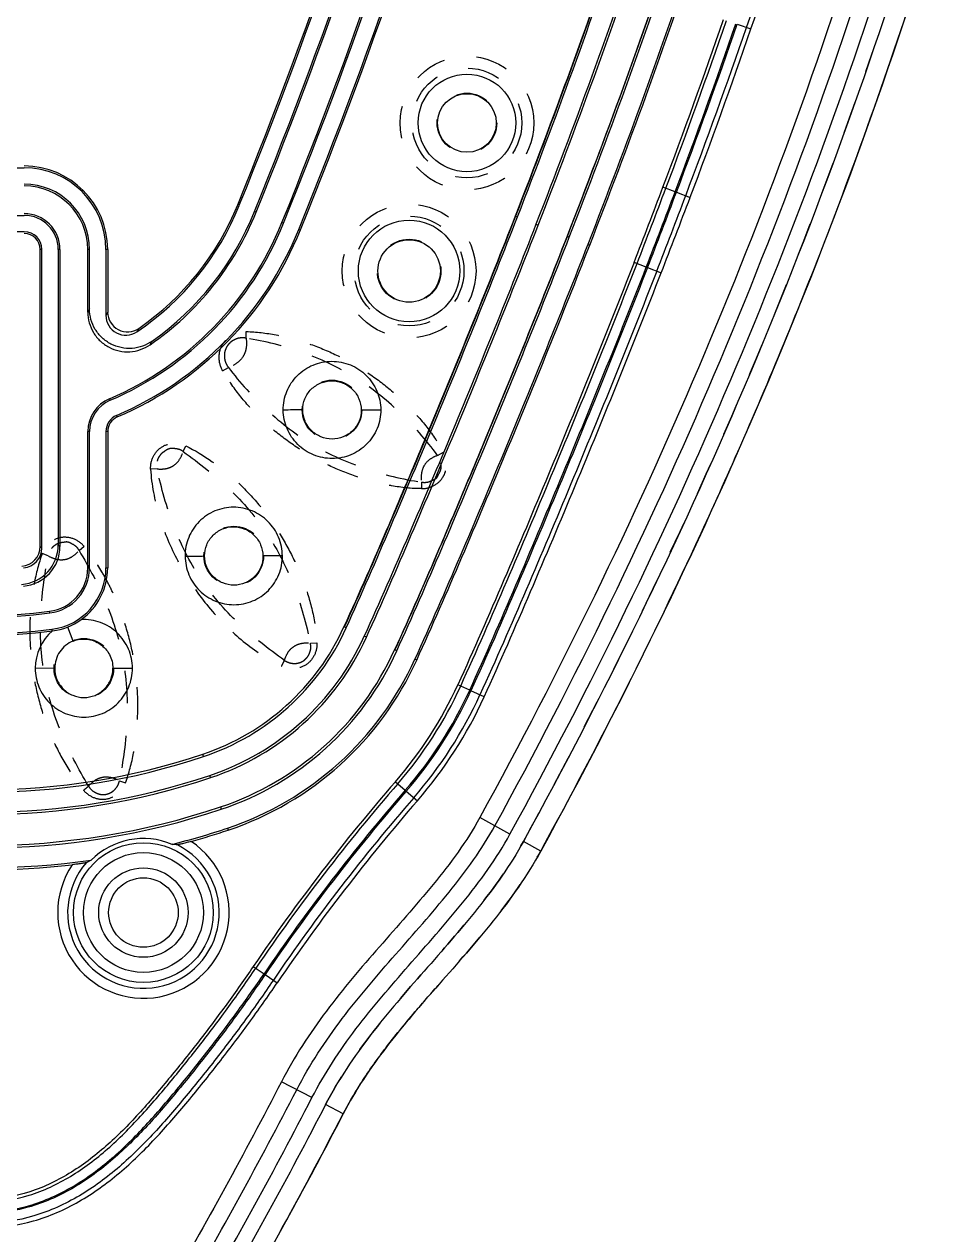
# Model space of a CAD drawing. Header units: millimetres. Extents: x 629 to 2024, y -4394 to 1386.
# Drawn here: x 1098.9 to 1144.9, y 0.1 to 61.1 of the extents above; entities that cross this region are included whole.
import ezdxf

# ---------------------------------------------------------------- set-up
doc = ezdxf.new("R2010")
doc.units = ezdxf.units.MM
doc.header["$LTSCALE"] = 16.335
doc.linetypes.add('HIDDEN', pattern=[0.2, 0.1, -0.1])
doc.layers.get('0').update_dxf_attribs({"linetype": 'CONTINUOUS'})
doc.layers.add('DEFAULT_2', color=8, linetype='HIDDEN')

msp = doc.modelspace()

# ---------------------------------------------------------------- linework, layer by layer
at = {"color": 7, "linetype": 'Continuous'}
for p, q in [((1134.818, 61.056), (1135.514, 60.816)), ((1096.851, 53.832), (1098.933, 53.832)), ((1131.698, 52.624), (1131.083, 52.856)), ((1131.762, 52.6), (1132.451, 52.34)), ((1109.76, 51.938), (1109.679, 51.97)), ((1096.851, 51.432), (1098.933, 51.432)), ((1110.525, 51.628), (1110.606, 51.596)), ((1123.646, 51.396), (1123.76, 51.351)), ((1098.933, 50.607), (1096.851, 50.607)), ((1111.985, 51.039), (1111.904, 51.071)), ((1112.75, 50.729), (1112.831, 50.697)), ((1124.692, 50.989), (1124.805, 50.944)), ((1126.255, 50.38), (1126.369, 50.336)), ((1099.82, 49.719), (1099.733, 49.719)), ((1099.733, 34.764), (1099.733, 49.719)), ((1099.82, 34.683), (1099.82, 49.719)), ((1100.733, 49.719), (1100.645, 49.719)), ((1100.645, 49.719), (1100.645, 34.844)), ((1100.733, 49.719), (1100.733, 34.763)), ((1102.22, 49.719), (1102.133, 49.719)), ((1102.133, 46.565), (1102.133, 49.719)), ((1102.22, 46.733), (1102.22, 49.72)), ((1103.133, 49.719), (1103.045, 49.719)), ((1103.045, 49.719), (1103.045, 46.401)), ((1103.133, 49.719), (1103.133, 46.566)), ((1127.301, 49.973), (1127.399, 49.935)), ((1130.243, 48.828), (1129.631, 49.067)), ((1130.307, 48.804), (1130.993, 48.537)), ((1102.22, 46.732), (1102.133, 46.565)), ((1103.133, 46.566), (1103.045, 46.401)), ((1103.26, 42.124), (1103.225, 42.204)), ((1103.584, 41.365), (1103.618, 41.285)), ((1102.22, 40.549), (1102.133, 40.549)), ((1102.133, 33.683), (1102.133, 40.549)), ((1102.22, 33.683), (1102.22, 40.549)), ((1103.133, 40.549), (1103.045, 40.549)), ((1103.045, 40.549), (1103.045, 33.683)), ((1103.133, 40.549), (1103.133, 33.683)), ((1099.82, 34.683), (1099.733, 34.764)), ((1100.733, 34.763), (1100.645, 34.844)), ((1102.133, 33.683), (1102.22, 33.683)), ((1103.045, 33.683), (1103.133, 33.683)), ((1100.223, 31.414), (1100.212, 31.501)), ((1101.398, 30.004), (1101.12, 30.707)), ((1115.136, 30.659), (1115.025, 30.71)), ((1116.158, 30.195), (1116.046, 30.246)), ((1117.685, 29.502), (1117.574, 29.552)), ((1118.691, 29.045), (1118.596, 29.088)), ((1100.469, 28.631), (1099.486, 28.628)), ((1103.396, 28.631), (1104.378, 28.633)), ((1121.356, 27.531), (1120.758, 27.804)), ((1122.088, 27.197), (1121.418, 27.503)), ((1107.961, 24.189), (1107.922, 24.305)), ((1108.317, 23.125), (1108.278, 23.241)), ((1117.617, 22.919), (1118.114, 22.488)), ((1118.165, 22.444), (1118.721, 21.961)), ((1108.811, 21.65), (1108.85, 21.534)), ((1123.382, 20.281), (1121.864, 21.113)), ((1109.167, 20.586), (1109.201, 20.487)), ((1124.933, 19.431), (1124.056, 19.911)), ((1110.461, 13.623), (1111.004, 13.254)), ((1111.061, 13.215), (1111.67, 12.801)), ((1113.417, 7.015), (1111.879, 7.811)), ((1114.988, 6.203), (1114.099, 6.662))]:
    msp.add_line(p, q, dxfattribs=at)
for centre, radius in [((1121.218, 56.084), 2.457), ((1121.218, 56.084), 1.475), ((1118.307, 48.633), 2.556), ((1118.307, 48.633), 1.573), ((1104.933, 16.333), 3.517), ((1104.933, 16.333), 3.017), ((1104.933, 16.333), 2.25), ((1104.933, 16.333), 1.75)]:
    msp.add_circle(centre, radius, dxfattribs=at)
for centre, radius, start, end in [((873.161, 148.045), 255.286, 337.89276, 351.43195), ((873.161, 148.045), 255.373, 337.8928, 351.43195), ((873.161, 148.045), 256.199, 337.89315, 351.43195), ((873.161, 148.045), 256.286, 337.89318, 351.43195), ((873.161, 148.045), 257.686, 337.89375, 351.43195), ((873.161, 148.045), 257.773, 337.89379, 351.43195), ((873.161, 148.045), 258.599, 337.89411, 351.43195), ((873.161, 148.045), 258.686, 337.89414, 351.43195), ((911.464, 138.136), 236.779, 340.96041, 343.05147), ((908.656, 139.046), 239.968, 340.97369, 343.039), ((910.924, 138.405), 244.78, 338.9563, 342.83517), ((839.456, 163.009), 311.738, 339.3075, 340.95615), ((839.456, 163.009), 311.895, 339.30751, 340.95618), ((844.009, 161.354), 307.551, 339.29639, 340.97107), ((844.008, 161.354), 307.619, 339.2964, 340.97107), ((848.771, 159.643), 303.058, 339.2807, 340.98334), ((848.771, 159.643), 303.295, 339.28075, 340.98336), ((1098.933, 49.719), 4.2, 0, 89.99927), ((1098.933, 49.719), 4.113, 0, 89.99924), ((1098.933, 49.719), 3.287, 0.00083, 89.99918), ((1098.933, 49.719), 3.2, 0, 89.9983), ((767.542, 190.019), 388.556, 338.73022, 339.32863), ((763.525, 191.557), 393.015, 338.73375, 339.32561), ((763.526, 191.565), 393.517, 338.73263, 339.3245), ((771.468, 188.497), 385.071, 338.72943, 339.33438), ((771.477, 188.51), 385.567, 338.72723, 339.33218), ((1096.851, 57.123), 13.911, 303.85819, 338.11388), ((1096.851, 57.123), 13.824, 304.593, 338.11458), ((767.543, 190.019), 390.017, 338.73025, 339.32866), ((1098.933, 49.719), 1.8, 0, 89.99781), ((1098.933, 49.719), 1.713, 0, 89.99766), ((1096.851, 57.123), 14.824, 304.58907, 338.10697), ((1096.851, 57.123), 14.736, 305.34038, 338.10761), ((1098.933, 49.719), 0.887, 0, 89.99598), ((1096.851, 57.123), 16.224, 293.13464, 338.09755), ((1096.851, 57.123), 16.311, 293.13464, 338.09701), ((1096.851, 57.123), 17.136, 293.13464, 338.09206), ((1096.851, 57.123), 17.224, 293.13464, 338.09155), ((1098.933, 49.719), 0.8, 0, 89.99545), ((906.096, 140.25), 249.948, 336.23617, 338.95884), ((1104.044, 46.4), 0.999, 179.92612, 303.92785), ((1104.131, 46.565), 0.999, 179.91777, 304.66909), ((1103.933, 40.549), 1.8, 113.13464, 180), ((1103.933, 40.549), 1.713, 113.13464, 180), ((1113.605, -129.398), 171.037, 90.21829, 90.54734), ((1115.127, 226.849), 185.213, 270.23756, 270.54143), ((1103.933, 40.549), 0.887, 113.13464, 180), ((1103.933, 40.549), 0.8, 113.13464, 180), ((902.777, 141.706), 253.572, 335.07847, 336.23745), ((1098.647, 34.844), 1.999, 274.39051, 0.00836), ((1098.733, 34.764), 0.999, 274.59427, 0.00961), ((1098.734, 34.763), 1.999, 274.59711, 0.00827), ((897.447, 144.232), 259.47, 331.29779, 335.06856), ((1098.821, 34.683), 0.999, 274.79934, 0.00951), ((1106.941, 119.926), 85.648, 270.0604, 270.71749), ((1112.02, -51.546), 85.837, 90.06112, 90.71677), ((1099.933, 33.683), 2.2, 277.29284, 0), ((1099.933, 33.683), 2.287, 277.29284, 0), ((1099.933, 33.683), 3.113, 277.29284, 360), ((1099.933, 33.683), 3.2, 305.67019, 360), ((1096.933, 57.125), 25.92, 262.70716, 277.29284), ((1096.933, 57.125), 25.833, 262.70716, 277.29284), ((1099.979, 33.565), 3.077, 277.04825, 306.24806), ((1096.933, 57.125), 26.833, 262.66933, 277.3308), ((1096.933, 57.125), 26.746, 262.70716, 277.29284), ((1101.946, 28.635), 2.46, 130.26282, 180.14404), ((1104.119, 35.663), 11.978, 288.51294, 335.57291), ((1104.119, 35.663), 12.1, 288.51294, 335.57291), ((1104.119, 35.663), 13.1, 288.51294, 335.57291), ((1104.119, 35.663), 13.222, 288.51294, 335.57291), ((1104.119, 35.663), 14.778, 288.51294, 335.57291), ((1104.119, 35.663), 14.9, 288.51294, 335.57291), ((1104.119, 35.663), 15.9, 288.51294, 335.57291), ((1104.119, 35.663), 16.005, 288.51294, 335.57291), ((1102.288, 36.228), 20.3, 319.03553, 335.48314), ((1102.288, 36.228), 20.458, 319.03553, 335.48314), ((1102.288, 36.228), 20.957, 319.03553, 335.48314), ((1102.288, 36.228), 21.026, 319.03553, 335.48314), ((1102.288, 36.228), 21.525, 319.03553, 335.48314), ((1102.288, 36.228), 21.762, 319.03553, 335.48314), ((1096.933, 57.125), 34.733, 251.48669, 288.51294), ((1096.933, 57.125), 34.611, 251.48669, 288.51294), ((1096.933, 57.125), 35.733, 251.48669, 288.51294), ((1096.933, 57.125), 35.855, 251.48669, 288.51294), ((1192.902, -42.443), 99.7, 139.03553, 145.78137), ((1192.902, -42.443), 99.542, 139.03553, 145.78137), ((1192.902, -42.443), 99.043, 139.03553, 145.78137), ((1192.902, -42.443), 98.974, 139.03553, 145.78137), ((1192.902, -42.443), 98.475, 139.03553, 145.78137), ((1192.902, -42.443), 98.238, 139.03553, 145.78137), ((1096.933, 57.125), 37.533, 251.48669, 288.51294), ((1096.933, 57.125), 37.411, 251.48669, 288.51294), ((1096.933, 57.125), 38.533, 284.19061, 288.51294), ((1096.933, 57.125), 38.638, 285.62306, 288.51294), ((1104.933, 16.333), 4.315, 146.07584, 56.11576), ((1104.933, 16.333), 3.815, 138.78783, 63.40377), ((1104.933, 16.333), 3.727, 67.16557, 135.02603), ((1105.716, 10.99), 8.803, 83.97138, 85.68117), ((1096.933, 57.125), 38.533, 261.99901, 278.00099), ((1106.272, 11), 8.905, 116.52329, 118.21364), ((1096.933, 57.125), 38.638, 263.43146, 276.56854), ((894.9, 119.93), 247.735, 331.07516, 332.6729)]:
    msp.add_arc(centre, radius, start, end, dxfattribs=at)
for points, knots in [([(1130.643, 71.338), (1130.13, 69.653), (1127.994, 62.938), (1125.562, 56.32), (1123.646, 51.396)], [0, 0, 0, 0, 0.250019, 1, 1, 1, 1]), ([(1130.66, 71.333), (1130.147, 69.648), (1128.01, 62.932), (1125.578, 56.314), (1123.662, 51.389)], [0, 0, 0, 0, 0.250018, 1, 1, 1, 1]), ([(1123.76, 51.351), (1125.677, 56.278), (1128.11, 62.899), (1130.247, 69.616), (1130.76, 71.302)], [0, 0, 0, 0, 0.749982, 1, 1, 1, 1]), ([(1131.717, 71.011), (1131.202, 69.319), (1129.057, 62.577), (1126.615, 55.933), (1124.692, 50.989)], [0, 0, 0, 0, 0.250018, 1, 1, 1, 1]), ([(1124.805, 50.944), (1126.73, 55.891), (1129.172, 62.538), (1131.318, 69.283), (1131.834, 70.976)], [0, 0, 0, 0, 0.749982, 1, 1, 1, 1]), ([(1133.322, 70.523), (1132.804, 68.821), (1130.646, 62.039), (1128.191, 55.354), (1126.255, 50.38)], [0, 0, 0, 0, 0.250019, 1, 1, 1, 1]), ([(1126.271, 50.374), (1128.207, 55.348), (1130.663, 62.033), (1132.82, 68.816), (1133.338, 70.518)], [0, 0, 0, 0, 0.749982, 1, 1, 1, 1]), ([(1126.369, 50.336), (1128.305, 55.312), (1130.762, 61.999), (1132.92, 68.784), (1133.439, 70.487)], [0, 0, 0, 0, 0.749982, 1, 1, 1, 1]), ([(1134.395, 70.196), (1133.875, 68.487), (1131.709, 61.678), (1129.244, 54.967), (1127.301, 49.973)], [0, 0, 0, 0, 0.250018, 1, 1, 1, 1]), ([(1127.399, 49.935), (1129.342, 54.931), (1131.808, 61.644), (1133.975, 68.456), (1134.496, 70.166)], [0, 0, 0, 0, 0.749982, 1, 1, 1, 1]), ([(1141.521, 67.405), (1139.052, 59.383), (1133.264, 43.591), (1125.899, 28.473), (1121.864, 21.113)], [0, 0, 0, 0, 0.499977, 1, 1, 1, 1]), ([(1122.623, 20.697), (1126.673, 28.082), (1134.063, 43.253), (1139.872, 59.101), (1142.349, 67.15)], [0, 0, 0, 0, 0.500034, 1, 1, 1, 1]), ([(1123.382, 20.281), (1127.446, 27.691), (1134.862, 42.915), (1140.691, 58.818), (1143.176, 66.895)], [0, 0, 0, 0, 0.499995, 1, 1, 1, 1]), ([(1143.91, 66.669), (1141.417, 58.567), (1135.57, 42.615), (1128.132, 27.345), (1124.056, 19.911)], [0, 0, 0, 0, 0.499978, 1, 1, 1, 1]), ([(1123.646, 51.396), (1122.968, 49.655), (1121.589, 46.184), (1119.816, 41.864), (1118.373, 38.419), (1116.916, 34.979), (1115.797, 32.411), (1115.025, 30.71)], [0, 0, 0, 0, 0.249999, 0.499997, 0.624997, 0.750002, 1, 1, 1, 1]), ([(1123.662, 51.389), (1122.985, 49.648), (1121.604, 46.174), (1119.474, 40.987), (1117.301, 35.823), (1115.811, 32.4), (1115.041, 30.703)], [0, 0, 0, 0, 0.25006, 0.50034, 0.750541, 1, 1, 1, 1]), ([(1115.136, 30.659), (1115.908, 32.36), (1117.4, 35.787), (1119.574, 40.953), (1121.702, 46.138), (1123.082, 49.61), (1123.76, 51.351)], [0, 0, 0, 0, 0.249998, 0.500002, 0.75, 1, 1, 1, 1]), ([(1124.692, 50.989), (1124.012, 49.243), (1122.629, 45.762), (1120.495, 40.565), (1118.316, 35.386), (1116.821, 31.951), (1116.046, 30.246)], [0, 0, 0, 0, 0.25, 0.499998, 0.750002, 1, 1, 1, 1]), ([(1116.158, 30.195), (1116.932, 31.901), (1118.428, 35.337), (1120.608, 40.517), (1122.742, 45.716), (1124.126, 49.199), (1124.805, 50.944)], [0, 0, 0, 0, 0.249998, 0.500002, 0.75, 1, 1, 1, 1]), ([(1126.255, 50.38), (1125.573, 48.628), (1124.184, 45.132), (1122.399, 40.783), (1120.946, 37.314), (1119.479, 33.851), (1118.352, 31.264), (1117.574, 29.552)], [0, 0, 0, 0, 0.249999, 0.499997, 0.624997, 0.750002, 1, 1, 1, 1]), ([(1117.59, 29.545), (1118.368, 31.258), (1119.869, 34.708), (1122.058, 39.908), (1124.201, 45.126), (1125.59, 48.621), (1126.272, 50.374)], [0, 0, 0, 0, 0.250121, 0.50008, 0.750014, 1, 1, 1, 1]), ([(1117.685, 29.502), (1118.463, 31.214), (1119.965, 34.664), (1122.154, 39.866), (1124.298, 45.086), (1125.687, 48.583), (1126.369, 50.336)], [0, 0, 0, 0, 0.249998, 0.500002, 0.75, 1, 1, 1, 1]), ([(1127.301, 49.973), (1126.617, 48.216), (1125.224, 44.711), (1123.076, 39.478), (1120.881, 34.263), (1119.376, 30.805), (1118.596, 29.088)], [0, 0, 0, 0, 0.25, 0.499998, 0.750002, 1, 1, 1, 1]), ([(1118.691, 29.045), (1119.471, 30.762), (1120.977, 34.221), (1123.172, 39.437), (1125.321, 44.672), (1126.715, 48.178), (1127.399, 49.935)], [0, 0, 0, 0, 0.249998, 0.500002, 0.75, 1, 1, 1, 1]), ([(1129.631, 49.067), (1128.935, 47.277), (1127.516, 43.709), (1125.327, 38.38), (1123.091, 33.071), (1121.555, 29.551), (1120.758, 27.804)], [0, 0, 0, 0, 0.25, 0.499997, 0.750002, 1, 1, 1, 1]), ([(1120.902, 27.739), (1121.698, 29.485), (1123.235, 33.006), (1125.47, 38.318), (1127.662, 43.649), (1129.081, 47.219), (1129.778, 49.01)], [0, 0, 0, 0, 0.249873, 0.499927, 0.749981, 1, 1, 1, 1]), ([(1121.356, 27.531), (1122.155, 29.282), (1123.693, 32.808), (1125.932, 38.126), (1128.125, 43.462), (1129.546, 47.036), (1130.243, 48.828)], [0, 0, 0, 0, 0.250065, 0.500038, 0.750012, 1, 1, 1, 1]), ([(1130.307, 48.804), (1129.609, 47.011), (1128.188, 43.436), (1125.994, 38.098), (1123.755, 32.779), (1122.216, 29.253), (1121.418, 27.503)], [0, 0, 0, 0, 0.250008, 0.500035, 0.750063, 1, 1, 1, 1]), ([(1130.772, 48.623), (1130.074, 46.828), (1128.651, 43.249), (1126.455, 37.906), (1124.213, 32.58), (1122.672, 29.049), (1121.872, 27.296)], [0, 0, 0, 0, 0.249977, 0.499925, 0.749872, 1, 1, 1, 1]), ([(1122.088, 27.197), (1122.888, 28.951), (1124.429, 32.484), (1126.673, 37.812), (1128.87, 43.159), (1130.295, 46.741), (1130.993, 48.537)], [0, 0, 0, 0, 0.249998, 0.500003, 0.75, 1, 1, 1, 1]), ([(1102.133, 46.566), (1102.132, 46.385), (1102.181, 46.022), (1102.398, 45.518), (1102.743, 45.091), (1103.19, 44.772), (1103.706, 44.585), (1104.253, 44.544), (1104.791, 44.651), (1105.118, 44.817), (1105.266, 44.92)], [0, 0, 0, 0, 0.12499, 0.250024, 0.375007, 0.5, 0.624994, 0.749977, 0.87501, 1, 1, 1, 1]), ([(1105.375, 45.102), (1105.227, 44.997), (1104.9, 44.826), (1104.36, 44.712), (1103.809, 44.749), (1103.289, 44.933), (1102.837, 45.251), (1102.489, 45.68), (1102.269, 46.186), (1102.22, 46.552), (1102.22, 46.733)], [0, 0, 0, 0, 0.12499, 0.250023, 0.375007, 0.5, 0.624993, 0.749976, 0.87501, 1, 1, 1, 1]), ([(1104.601, 45.571), (1104.61, 45.586), (1104.632, 45.62), (1104.661, 45.68), (1104.687, 45.721), (1104.699, 45.743)], [0, 0, 0, 0, 0.258838, 0.616712, 1, 1, 1, 1]), ([(1105.266, 44.919), (1105.276, 44.936), (1105.301, 44.971), (1105.33, 45.036), (1105.361, 45.078), (1105.375, 45.102)], [0, 0, 0, 0, 0.267135, 0.609022, 1, 1, 1, 1]), ([(1111.971, 41.631), (1111.967, 41.95), (1112.094, 42.595), (1112.635, 43.412), (1113.451, 43.958), (1114.412, 44.15), (1115.216, 43.99), (1115.785, 43.69), (1116.282, 43.283), (1116.745, 42.608), (1116.877, 41.963), (1116.878, 41.644)], [0, 0, 0, 0, 0.124919, 0.249777, 0.374677, 0.499603, 0.624555, 0.687318, 0.750072, 0.875052, 1, 1, 1, 1]), ([(1112.954, 41.638), (1112.952, 41.829), (1113.027, 42.215), (1113.353, 42.704), (1113.843, 43.029), (1114.42, 43.142), (1114.996, 43.026), (1115.404, 42.754), (1115.65, 42.457), (1115.834, 42.12), (1115.894, 41.829), (1115.896, 41.638)], [0, 0, 0, 0, 0.124895, 0.249769, 0.374657, 0.499589, 0.624526, 0.749473, 0.812231, 0.875021, 1, 1, 1, 1]), ([(1116.878, 41.644), (1116.881, 41.326), (1116.788, 40.839), (1116.484, 40.273), (1116.179, 39.898), (1115.807, 39.589), (1115.24, 39.287), (1114.436, 39.125), (1113.632, 39.286), (1113.064, 39.586), (1112.69, 39.892), (1112.382, 40.265), (1112.072, 40.827), (1111.972, 41.312), (1111.971, 41.631)], [0, 0, 0, 0, 0.124694, 0.187343, 0.250004, 0.312622, 0.375276, 0.499993, 0.624705, 0.687349, 0.749977, 0.812655, 0.8753, 1, 1, 1, 1]), ([(1115.896, 41.638), (1115.897, 41.447), (1115.823, 41.06), (1115.496, 40.571), (1115.006, 40.246), (1114.429, 40.134), (1113.853, 40.25), (1113.445, 40.522), (1113.199, 40.818), (1113.015, 41.156), (1112.955, 41.447), (1112.954, 41.638)], [0, 0, 0, 0, 0.124912, 0.24979, 0.374693, 0.499628, 0.624565, 0.74952, 0.812272, 0.875043, 1, 1, 1, 1]), ([(1111.928, 34.291), (1111.927, 34.61), (1111.795, 35.254), (1111.246, 36.065), (1110.431, 36.61), (1109.468, 36.802), (1108.506, 36.609), (1107.692, 36.06), (1107.152, 35.242), (1107.026, 34.596), (1107.031, 34.278)], [0, 0, 0, 0, 0.124997, 0.25002, 0.374994, 0.499995, 0.624999, 0.74996, 0.875018, 1, 1, 1, 1]), ([(1108.013, 34.284), (1108.012, 34.475), (1108.085, 34.862), (1108.409, 35.352), (1108.897, 35.68), (1109.475, 35.793), (1110.051, 35.676), (1110.458, 35.402), (1110.702, 35.105), (1110.885, 34.766), (1110.945, 34.475), (1110.946, 34.284)], [0, 0, 0, 0, 0.124918, 0.249815, 0.374698, 0.499637, 0.624553, 0.749488, 0.81223, 0.875017, 1, 1, 1, 1]), ([(1107.031, 34.278), (1107.032, 33.959), (1107.164, 33.315), (1107.713, 32.504), (1108.528, 31.958), (1109.491, 31.767), (1110.453, 31.96), (1111.267, 32.509), (1111.807, 33.327), (1111.933, 33.972), (1111.928, 34.291)], [0, 0, 0, 0, 0.124998, 0.25002, 0.374995, 0.499995, 0.624999, 0.749959, 0.875017, 1, 1, 1, 1]), ([(1110.946, 34.284), (1110.947, 34.093), (1110.874, 33.707), (1110.55, 33.217), (1110.062, 32.889), (1109.485, 32.775), (1108.909, 32.892), (1108.501, 33.166), (1108.257, 33.464), (1108.074, 33.803), (1108.014, 34.093), (1108.013, 34.284)], [0, 0, 0, 0, 0.12492, 0.249817, 0.3747, 0.499638, 0.624554, 0.749488, 0.812231, 0.875017, 1, 1, 1, 1]), ([(1104.378, 28.633), (1104.383, 28.963), (1104.271, 29.464), (1103.951, 30.045), (1103.626, 30.424), (1103.23, 30.731), (1102.635, 31.024), (1102.128, 31.101), (1101.798, 31.084)], [0, 0, 0, 0, 0.249395, 0.374634, 0.499921, 0.625267, 0.75056, 1, 1, 1, 1]), ([(1100.356, 30.511), (1100.35, 30.517), (1100.338, 30.529), (1100.331, 30.552), (1100.331, 30.574), (1100.328, 30.588), (1100.328, 30.596)], [0, 0, 0, 0, 0.28618, 0.526421, 0.763321, 1, 1, 1, 1]), ([(1101.398, 30.004), (1101.261, 29.951), (1101.004, 29.801), (1100.703, 29.473), (1100.512, 29.071), (1100.469, 28.777), (1100.469, 28.631)], [0, 0, 0, 0, 0.249965, 0.499982, 0.750022, 1, 1, 1, 1]), ([(1101.398, 30.004), (1101.617, 30.09), (1102.106, 30.154), (1102.791, 29.893), (1103.278, 29.345), (1103.395, 28.866), (1103.396, 28.631)], [0, 0, 0, 0, 0.249933, 0.499773, 0.749818, 1, 1, 1, 1]), ([(1099.486, 28.628), (1099.488, 28.468), (1099.519, 28.147), (1099.658, 27.684), (1099.889, 27.258), (1100.195, 26.884), (1100.567, 26.575), (1101.133, 26.272), (1101.937, 26.109), (1102.74, 26.272), (1103.306, 26.576), (1103.678, 26.886), (1103.982, 27.262), (1104.286, 27.828), (1104.38, 28.314), (1104.378, 28.633)], [0, 0, 0, 0, 0.0626, 0.125232, 0.18787, 0.250524, 0.313089, 0.375685, 0.500297, 0.624905, 0.687514, 0.750112, 0.812766, 0.875384, 1, 1, 1, 1]), ([(1100.469, 28.631), (1100.47, 28.44), (1100.544, 28.054), (1100.871, 27.566), (1101.357, 27.235), (1101.934, 27.119), (1102.511, 27.233), (1102.998, 27.563), (1103.322, 28.053), (1103.396, 28.44), (1103.396, 28.631)], [0, 0, 0, 0, 0.12498, 0.249997, 0.374939, 0.499935, 0.62492, 0.749903, 0.874916, 1, 1, 1, 1]), ([(1121.864, 21.113), (1121.207, 19.915), (1119.552, 17.692), (1116.788, 14.607), (1114.064, 11.422), (1112.526, 9.06), (1111.879, 7.811)], [0, 0, 0, 0, 0.246113, 0.495345, 0.746816, 1, 1, 1, 1]), ([(1112.648, 7.413), (1113.3, 8.672), (1114.86, 11.04), (1117.605, 14.218), (1120.35, 17.297), (1121.974, 19.513), (1122.623, 20.697)], [0, 0, 0, 0, 0.255627, 0.508024, 0.756533, 1, 1, 1, 1]), ([(1113.417, 7.015), (1114.047, 8.231), (1115.57, 10.538), (1118.278, 13.671), (1121.051, 16.782), (1122.709, 19.052), (1123.382, 20.281)], [0, 0, 0, 0, 0.247062, 0.496036, 0.747003, 1, 1, 1, 1]), ([(1107.338, 19.915), (1107.264, 19.894), (1107.12, 19.855), (1106.944, 19.81), (1106.817, 19.78), (1106.738, 19.761), (1106.681, 19.751), (1106.651, 19.743), (1106.64, 19.744)], [0, 0, 0, 0, 0.322073, 0.622567, 0.75622, 0.870987, 0.957065, 1, 1, 1, 1]), ([(1124.056, 19.911), (1123.4, 18.716), (1121.8, 16.47), (1119.054, 13.385), (1116.314, 10.239), (1114.744, 7.907), (1114.099, 6.662)], [0, 0, 0, 0, 0.246296, 0.495328, 0.746654, 1, 1, 1, 1]), ([(1102.063, 18.846), (1102.054, 18.842), (1102.022, 18.837), (1101.966, 18.825), (1101.886, 18.813), (1101.756, 18.792), (1101.577, 18.768), (1101.429, 18.75), (1101.352, 18.741)], [0, 0, 0, 0, 0.042919, 0.128968, 0.243748, 0.377401, 0.677914, 1, 1, 1, 1]), ([(1096.932, 1.766), (1097.689, 1.758), (1099.22, 2.003), (1101.314, 2.988), (1103.167, 4.397), (1104.814, 6.063), (1106.341, 7.856), (1107.817, 9.703), (1109.241, 11.592), (1110.148, 12.883), (1110.591, 13.535)], [0, 0, 0, 0, 0.121569, 0.244307, 0.368386, 0.493638, 0.619952, 0.746663, 0.87333, 1, 1, 1, 1]), ([(1110.461, 13.623), (1110.027, 12.985), (1109.14, 11.721), (1107.746, 9.871), (1106.544, 8.361), (1105.553, 7.177), (1104.537, 6.014), (1103.188, 4.63), (1101.354, 3.199), (1099.255, 2.175), (1097.703, 1.916), (1096.933, 1.923)], [0, 0, 0, 0, 0.125047, 0.250092, 0.375136, 0.437661, 0.500201, 0.625241, 0.750277, 0.875196, 1, 1, 1, 1]), ([(1111.473, 12.935), (1111.017, 12.263), (1110.084, 10.935), (1108.616, 8.992), (1107.093, 7.089), (1105.502, 5.23), (1103.756, 3.489), (1101.753, 1.999), (1099.456, 0.951), (1097.771, 0.691), (1096.931, 0.698)], [0, 0, 0, 0, 0.123518, 0.247037, 0.370524, 0.494413, 0.619262, 0.745171, 0.872147, 1, 1, 1, 1]), ([(1096.933, 1.266), (1097.74, 1.259), (1099.363, 1.518), (1101.568, 2.554), (1103.492, 4.015), (1105.178, 5.72), (1106.725, 7.537), (1108.212, 9.397), (1109.646, 11.298), (1110.558, 12.597), (1111.004, 13.254)], [0, 0, 0, 0, 0.126452, 0.252452, 0.377925, 0.502829, 0.627251, 0.751488, 0.875745, 1, 1, 1, 1]), ([(1111.061, 13.215), (1110.607, 12.549), (1109.68, 11.229), (1108.221, 9.298), (1106.71, 7.41), (1105.141, 5.575), (1103.435, 3.874), (1101.505, 2.437), (1099.318, 1.438), (1097.723, 1.191), (1096.933, 1.198)], [0, 0, 0, 0, 0.125828, 0.251656, 0.377503, 0.503133, 0.628221, 0.752737, 0.876639, 1, 1, 1, 1]), ([(1096.933, 0.461), (1097.762, 0.454), (1099.431, 0.702), (1101.731, 1.711), (1103.762, 3.18), (1105.548, 4.927), (1107.177, 6.818), (1108.739, 8.763), (1110.245, 10.753), (1111.202, 12.114), (1111.67, 12.801)], [0, 0, 0, 0, 0.124733, 0.249591, 0.374573, 0.499628, 0.624717, 0.749811, 0.874905, 1, 1, 1, 1]), ([(1117.07, 9.437), (1117.107, 9.486), (1117.627, 10.167), (1118.176, 10.831), (1118.699, 11.442)], [0, 0, 0, 0, 0.071307, 1, 1, 1, 1]), ([(1111.879, 7.811), (1110.95, 6.015), (1109.051, 2.443), (1106.561, -1.959), (1104.501, -5.44), (1103.187, -7.6), (1102.121, -9.319), (1101.314, -10.604), (1100.5, -11.883), (1099.956, -12.734), (1099.676, -13.154)], [0, 0, 0, 0, 0.250042, 0.500055, 0.625071, 0.750096, 0.812611, 0.87513, 0.937651, 1, 1, 1, 1]), ([(1100.397, -13.633), (1100.677, -13.212), (1101.223, -12.359), (1102.04, -11.076), (1102.851, -9.786), (1103.921, -8.06), (1105.24, -5.891), (1107.308, -2.396), (1109.808, 2.023), (1111.715, 5.61), (1112.648, 7.413)], [0, 0, 0, 0, 0.062233, 0.124772, 0.187307, 0.249831, 0.374873, 0.4999, 0.749925, 1, 1, 1, 1]), ([(1101.119, -14.113), (1101.401, -13.687), (1101.951, -12.828), (1102.772, -11.538), (1103.585, -10.244), (1104.659, -8.512), (1105.983, -6.336), (1108.059, -2.828), (1110.567, 1.606), (1112.481, 5.205), (1113.417, 7.015)], [0, 0, 0, 0, 0.062633, 0.125115, 0.187598, 0.250088, 0.375068, 0.500057, 0.750039, 1, 1, 1, 1]), ([(1114.099, 6.662), (1113.159, 4.846), (1111.238, 1.234), (1108.721, -3.217), (1106.638, -6.738), (1105.309, -8.922), (1104.231, -10.661), (1103.414, -11.96), (1102.591, -13.253), (1102.04, -14.113), (1101.758, -14.538)], [0, 0, 0, 0, 0.250041, 0.500056, 0.62507, 0.750093, 0.812607, 0.875128, 0.937651, 1, 1, 1, 1]), ([(1114.988, 6.203), (1114.044, 4.379), (1112.115, 0.753), (1109.587, -3.717), (1107.496, -7.253), (1105.894, -9.884), (1104.535, -12.061), (1103.433, -13.792), (1102.879, -14.658), (1102.591, -15.092)], [0, 0, 0, 0, 0.25, 0.5, 0.625, 0.75, 0.875, 0.9375, 1, 1, 1, 1])]:
    msp.add_open_spline(points, degree=3, knots=knots, dxfattribs=at)
for points in [[(1144.866, 66.375), (1142.362, 58.237), (1136.492, 42.224), (1129.025, 26.895), (1124.933, 19.431)], [(1124.933, 19.431), (1124.242, 18.172), (1122.585, 15.848), (1119.805, 12.724), (1117.107, 9.626), (1115.6, 7.386), (1114.988, 6.203)], [(1115.83, 7.662), (1116.215, 8.269), (1116.632, 8.859), (1117.07, 9.437)], [(1114.988, 6.203), (1115.245, 6.7), (1115.528, 7.186), (1115.83, 7.662)]]:
    msp.add_open_spline(points, degree=3, dxfattribs=at)
at = {"layer": 'DEFAULT_2', "color": 8, "linetype": 'HIDDEN'}
for p, q in [((1110.1, 45.25), (1110.109, 45.584)), ((1108.92, 43.613), (1109.211, 43.778)), ((1112.954, 41.638), (1112.924, 41.638)), ((1115.896, 41.638), (1115.924, 41.638)), ((1106.928, 39.538), (1107.07, 39.832)), ((1119.741, 39.347), (1120.033, 39.504)), ((1105.622, 38.669), (1105.296, 38.652)), ((1118.932, 38.005), (1118.929, 37.674)), ((1101.694, 34.563), (1101.943, 34.772)), ((1100.141, 34.291), (1099.837, 34.404)), ((1108.013, 34.284), (1107.98, 34.284)), ((1110.946, 34.284), (1110.98, 34.284)), ((1113.337, 29.9), (1113.664, 29.917)), ((1103.724, 22.97), (1104.029, 22.858)), ((1124.933, 19.431), (1125.036, 19.619)), ((1124.917, 19.402), (1124.933, 19.431))]:
    msp.add_line(p, q, dxfattribs=at)
for centre, radius in [((1121.218, 56.084), 3.366), ((1121.218, 56.084), 2.76), ((1121.218, 56.084), 1.501), ((1118.307, 48.633), 3.366), ((1118.307, 48.633), 2.76), ((1118.307, 48.633), 1.6), ((1114.424, 41.638), 1.5), ((1109.48, 34.285), 1.5), ((1101.932, 28.63), 1.5)]:
    msp.add_circle(centre, radius, dxfattribs=at)
for points, knots in [([(1124.056, 19.911), (1128.132, 27.345), (1135.57, 42.615), (1141.417, 58.567), (1143.91, 66.669)], [0, 0, 0, 0, 0.500022, 1, 1, 1, 1]), ([(1108.92, 43.613), (1108.806, 43.814), (1108.683, 44.284), (1108.866, 44.99), (1109.405, 45.481), (1109.878, 45.591), (1110.109, 45.584)], [0, 0, 0, 0, 0.24994, 0.499915, 0.749846, 1, 1, 1, 1]), ([(1110.1, 45.25), (1110.054, 45.258), (1109.961, 45.268), (1109.82, 45.267), (1109.682, 45.24), (1109.552, 45.187), (1109.427, 45.125), (1109.329, 45.059), (1109.262, 44.994), (1109.216, 44.941), (1109.173, 44.886), (1109.143, 44.849), (1109.134, 44.828)], [0, 0, 0, 0, 0.124911, 0.250137, 0.374824, 0.500001, 0.624965, 0.749911, 0.812441, 0.874921, 0.937465, 1, 1, 1, 1]), ([(1110.1, 45.25), (1110.121, 45.097), (1110.13, 44.859), (1110.063, 44.55), (1109.927, 44.258), (1109.645, 43.965), (1109.357, 43.829), (1109.211, 43.778)], [0, 0, 0, 0, 0.245826, 0.372315, 0.500612, 0.754168, 1, 1, 1, 1]), ([(1119.741, 39.347), (1119.173, 40.128), (1117.879, 41.579), (1115.597, 43.404), (1112.936, 44.613), (1111.055, 45.102), (1110.1, 45.25)], [0, 0, 0, 0, 0.249933, 0.5, 0.750055, 1, 1, 1, 1]), ([(1110.109, 45.584), (1110.613, 45.569), (1111.62, 45.446), (1113.086, 45.058), (1114.497, 44.503), (1115.833, 43.787), (1117.079, 42.923), (1118.214, 41.918), (1119.227, 40.789), (1119.794, 39.948), (1120.033, 39.504)], [0, 0, 0, 0, 0.124917, 0.250077, 0.375018, 0.500004, 0.624988, 0.749924, 0.875093, 1, 1, 1, 1]), ([(1109.134, 44.828), (1109.118, 44.81), (1109.1, 44.766), (1109.073, 44.702), (1109.047, 44.637), (1109.02, 44.548), (1109.009, 44.431), (1109.011, 44.291), (1109.023, 44.175), (1109.044, 44.083), (1109.077, 43.996), (1109.131, 43.892), (1109.183, 43.814), (1109.211, 43.778)], [0, 0, 0, 0, 0.062536, 0.125081, 0.18751, 0.250013, 0.374962, 0.499884, 0.625079, 0.687479, 0.749914, 0.87514, 1, 1, 1, 1]), ([(1118.929, 37.674), (1118.425, 37.674), (1117.668, 37.757), (1116.682, 37.972), (1115.709, 38.243), (1114.528, 38.691), (1113.183, 39.39), (1111.925, 40.237), (1110.771, 41.222), (1109.755, 42.348), (1109.181, 43.181), (1108.92, 43.613)], [0, 0, 0, 0, 0.124888, 0.187536, 0.250094, 0.375001, 0.499959, 0.625002, 0.749994, 0.87502, 1, 1, 1, 1]), ([(1109.211, 43.778), (1109.788, 43.002), (1111.1, 41.568), (1113.409, 39.776), (1116.089, 38.61), (1117.976, 38.143), (1118.932, 38.005)], [0, 0, 0, 0, 0.249943, 0.5, 0.750067, 1, 1, 1, 1]), ([(1105.296, 38.652), (1105.284, 38.865), (1105.373, 39.301), (1105.804, 39.812), (1106.442, 40.012), (1106.879, 39.925), (1107.07, 39.832)], [0, 0, 0, 0, 0.250148, 0.500068, 0.749968, 1, 1, 1, 1]), ([(1106.928, 39.538), (1106.898, 39.567), (1106.827, 39.616), (1106.707, 39.658), (1106.582, 39.68), (1106.456, 39.695), (1106.329, 39.703), (1106.202, 39.678), (1106.108, 39.629), (1106.037, 39.583), (1105.988, 39.543), (1105.936, 39.506), (1105.88, 39.475), (1105.83, 39.435), (1105.79, 39.386), (1105.756, 39.333), (1105.72, 39.28), (1105.682, 39.229), (1105.654, 39.171), (1105.638, 39.11), (1105.622, 39.048), (1105.611, 38.986), (1105.606, 38.901), (1105.609, 38.795), (1105.617, 38.711), (1105.622, 38.669)], [0, 0, 0, 0, 0.062305, 0.124813, 0.187353, 0.24988, 0.312354, 0.374744, 0.437217, 0.468481, 0.499747, 0.531007, 0.562268, 0.593521, 0.6248, 0.65607, 0.687348, 0.718718, 0.749824, 0.781212, 0.812567, 0.843747, 0.874983, 0.937499, 1, 1, 1, 1]), ([(1107.07, 39.832), (1107.988, 39.362), (1109.276, 38.459), (1110.704, 36.963), (1111.631, 35.715), (1112.406, 34.369), (1113.034, 32.948), (1113.487, 31.461), (1113.64, 30.433), (1113.664, 29.917)], [0, 0, 0, 0, 0.249618, 0.374694, 0.499739, 0.624811, 0.749834, 0.87501, 1, 1, 1, 1]), ([(1105.622, 38.669), (1105.763, 38.655), (1105.98, 38.656), (1106.26, 38.729), (1106.521, 38.864), (1106.776, 39.134), (1106.887, 39.403), (1106.928, 39.538)], [0, 0, 0, 0, 0.245986, 0.372428, 0.500613, 0.754012, 1, 1, 1, 1]), ([(1106.928, 39.538), (1107.736, 38.964), (1109.309, 37.747), (1111.257, 35.466), (1112.608, 32.788), (1113.123, 30.867), (1113.337, 29.9)], [0, 0, 0, 0, 0.24994, 0.499998, 0.750058, 1, 1, 1, 1]), ([(1119.741, 39.347), (1119.598, 39.294), (1119.337, 39.167), (1119.041, 38.854), (1118.902, 38.447), (1118.911, 38.156), (1118.932, 38.005)], [0, 0, 0, 0, 0.266985, 0.500001, 0.733016, 1, 1, 1, 1]), ([(1118.929, 37.674), (1119.142, 37.668), (1119.575, 37.781), (1119.987, 38.16), (1120.155, 38.56), (1120.2, 38.883), (1120.161, 39.206), (1120.081, 39.408), (1120.033, 39.504)], [0, 0, 0, 0, 0.248978, 0.497917, 0.623412, 0.74905, 0.87448, 1, 1, 1, 1]), ([(1118.932, 38.005), (1118.974, 37.997), (1119.058, 37.987), (1119.186, 37.993), (1119.311, 38.021), (1119.427, 38.073), (1119.523, 38.119), (1119.601, 38.152), (1119.657, 38.182), (1119.705, 38.225), (1119.738, 38.28), (1119.764, 38.338), (1119.801, 38.415), (1119.854, 38.507), (1119.905, 38.624), (1119.929, 38.75), (1119.919, 38.878), (1119.904, 39.004), (1119.863, 39.17), (1119.795, 39.281), (1119.741, 39.347)], [0, 0, 0, 0, 0.062496, 0.125043, 0.187541, 0.250043, 0.312534, 0.343724, 0.375089, 0.40622, 0.437614, 0.468834, 0.500059, 0.562611, 0.625114, 0.68757, 0.750096, 0.81263, 0.875187, 1, 1, 1, 1]), ([(1105.296, 38.652), (1105.337, 37.871), (1105.648, 36.32), (1106.531, 34.133), (1107.802, 32.148), (1108.844, 30.967), (1109.427, 30.445)], [0, 0, 0, 0, 0.249972, 0.500016, 0.750018, 1, 1, 1, 1]), ([(1112.031, 29.031), (1111.224, 29.605), (1109.65, 30.821), (1107.702, 33.102), (1106.352, 35.78), (1105.836, 37.702), (1105.622, 38.669)], [0, 0, 0, 0, 0.249938, 0.499998, 0.750056, 1, 1, 1, 1]), ([(1101.943, 34.772), (1101.804, 34.935), (1101.44, 35.197), (1100.77, 35.271), (1100.166, 34.973), (1099.911, 34.605), (1099.837, 34.404)], [0, 0, 0, 0, 0.250085, 0.500065, 0.75001, 1, 1, 1, 1]), ([(1101.694, 34.563), (1101.677, 34.602), (1101.632, 34.676), (1101.509, 34.796), (1101.36, 34.883), (1101.209, 34.96), (1101.084, 35), (1100.977, 34.978), (1100.893, 34.966), (1100.829, 34.962), (1100.767, 34.944), (1100.705, 34.927), (1100.643, 34.913), (1100.582, 34.89), (1100.528, 34.855), (1100.476, 34.818), (1100.422, 34.783), (1100.371, 34.744), (1100.331, 34.694), (1100.294, 34.642), (1100.257, 34.589), (1100.217, 34.513), (1100.177, 34.414), (1100.152, 34.332), (1100.141, 34.291)], [0, 0, 0, 0, 0.062362, 0.124873, 0.249814, 0.312325, 0.374599, 0.437056, 0.468335, 0.499624, 0.530886, 0.562172, 0.593458, 0.62471, 0.656006, 0.687264, 0.718612, 0.749885, 0.781096, 0.812493, 0.843722, 0.874948, 0.93749, 1, 1, 1, 1]), ([(1104.029, 22.858), (1104.21, 23.35), (1104.409, 24.115), (1104.565, 25.153), (1104.659, 26.198), (1104.661, 27.512), (1104.479, 29.077), (1104.118, 30.61), (1103.671, 31.845), (1103.227, 32.796), (1102.728, 33.719), (1102.28, 34.371), (1101.943, 34.772)], [0, 0, 0, 0, 0.124892, 0.187534, 0.250099, 0.375016, 0.499998, 0.624978, 0.749896, 0.812463, 0.875108, 1, 1, 1, 1]), ([(1099.837, 34.404), (1099.663, 33.91), (1099.395, 32.892), (1099.204, 31.327), (1099.204, 29.751), (1099.388, 28.186), (1099.746, 26.652), (1100.275, 25.167), (1100.998, 23.765), (1101.598, 22.901), (1101.921, 22.489)], [0, 0, 0, 0, 0.124935, 0.25003, 0.374997, 0.499947, 0.624973, 0.749979, 0.874998, 1, 1, 1, 1]), ([(1102.171, 22.698), (1101.661, 23.565), (1100.704, 25.345), (1099.83, 28.263), (1099.661, 31.303), (1099.953, 33.303), (1100.141, 34.291)], [0, 0, 0, 0, 0.249939, 0.499998, 0.750055, 1, 1, 1, 1]), ([(1100.141, 34.291), (1100.276, 34.215), (1100.545, 34.099), (1100.979, 34.08), (1101.38, 34.246), (1101.594, 34.446), (1101.694, 34.563)], [0, 0, 0, 0, 0.267416, 0.499999, 0.732584, 1, 1, 1, 1]), ([(1101.694, 34.563), (1102.207, 33.697), (1103.162, 31.916), (1104.035, 28.999), (1104.204, 25.958), (1103.912, 23.959), (1103.724, 22.97)], [0, 0, 0, 0, 0.249942, 0.5, 0.750057, 1, 1, 1, 1]), ([(1109.427, 30.445), (1109.981, 29.939), (1110.782, 29.321), (1111.664, 28.845), (1111.889, 28.736)], [0, 0, 0, 0, 0.749718, 1, 1, 1, 1]), ([(1113.664, 29.917), (1113.675, 29.704), (1113.586, 29.268), (1113.155, 28.757), (1112.517, 28.557), (1112.081, 28.644), (1111.889, 28.736)], [0, 0, 0, 0, 0.250143, 0.500064, 0.749952, 1, 1, 1, 1]), ([(1112.031, 29.031), (1112.073, 29.166), (1112.157, 29.366), (1112.332, 29.596), (1112.558, 29.784), (1112.906, 29.916), (1113.196, 29.914), (1113.337, 29.9)], [0, 0, 0, 0, 0.245992, 0.372431, 0.500614, 0.754014, 1, 1, 1, 1]), ([(1112.988, 29.008), (1113.007, 29.017), (1113.039, 29.046), (1113.102, 29.102), (1113.178, 29.176), (1113.246, 29.285), (1113.298, 29.401), (1113.342, 29.52), (1113.361, 29.647), (1113.357, 29.774), (1113.345, 29.858), (1113.337, 29.9)], [0, 0, 0, 0, 0.062547, 0.125118, 0.250048, 0.375001, 0.499996, 0.625204, 0.749867, 0.875104, 1, 1, 1, 1]), ([(1111.889, 28.736), (1111.901, 28.761), (1111.949, 28.859), (1111.997, 28.957), (1112.031, 29.031)], [0, 0, 0, 0, 0.2544, 1, 1, 1, 1]), ([(1112.031, 29.031), (1112.1, 28.982), (1112.253, 28.904), (1112.464, 28.872), (1112.633, 28.877), (1112.738, 28.896), (1112.819, 28.922), (1112.875, 28.95), (1112.931, 28.981), (1112.97, 28.997), (1112.988, 29.008)], [0, 0, 0, 0, 0.249551, 0.499175, 0.624503, 0.750033, 0.812573, 0.87497, 0.937517, 1, 1, 1, 1]), ([(1102.171, 22.698), (1102.263, 22.806), (1102.422, 22.956), (1102.676, 23.098), (1102.96, 23.18), (1103.333, 23.16), (1103.6, 23.041), (1103.724, 22.97)], [0, 0, 0, 0, 0.246065, 0.372484, 0.500618, 0.75394, 1, 1, 1, 1]), ([(1101.921, 22.489), (1102.06, 22.326), (1102.425, 22.066), (1103.095, 21.99), (1103.698, 22.289), (1103.956, 22.657), (1104.029, 22.858)], [0, 0, 0, 0, 0.250048, 0.500065, 0.750036, 1, 1, 1, 1]), ([(1101.921, 22.489), (1101.943, 22.507), (1102.026, 22.576), (1102.109, 22.646), (1102.171, 22.698)], [0, 0, 0, 0, 0.254328, 1, 1, 1, 1]), ([(1102.171, 22.698), (1102.214, 22.625), (1102.322, 22.489), (1102.505, 22.374), (1102.663, 22.309), (1102.767, 22.283), (1102.852, 22.275), (1102.916, 22.277), (1102.98, 22.282), (1103.022, 22.281), (1103.043, 22.285)], [0, 0, 0, 0, 0.249503, 0.49924, 0.624503, 0.749991, 0.812551, 0.874937, 0.937505, 1, 1, 1, 1]), ([(1103.043, 22.285), (1103.064, 22.289), (1103.105, 22.304), (1103.166, 22.321), (1103.227, 22.341), (1103.304, 22.378), (1103.393, 22.437), (1103.52, 22.552), (1103.653, 22.722), (1103.709, 22.887), (1103.724, 22.97)], [0, 0, 0, 0, 0.062494, 0.125062, 0.187456, 0.250013, 0.375493, 0.500758, 0.750492, 1, 1, 1, 1]), ([(1114.099, 6.662), (1114.744, 7.908), (1116.315, 10.239), (1119.054, 13.385), (1121.798, 16.471), (1123.4, 18.716), (1124.056, 19.911)], [0, 0, 0, 0, 0.253413, 0.504665, 0.753653, 1, 1, 1, 1]), ([(1118.699, 11.442), (1119.067, 11.873), (1120.348, 13.336), (1122.575, 15.84), (1124.23, 18.154), (1124.917, 19.402)], [0, 0, 0, 0, 0.171784, 0.587483, 1, 1, 1, 1])]:
    msp.add_open_spline(points, degree=3, knots=knots, dxfattribs=at)

doc.saveas('drawing.dxf')
